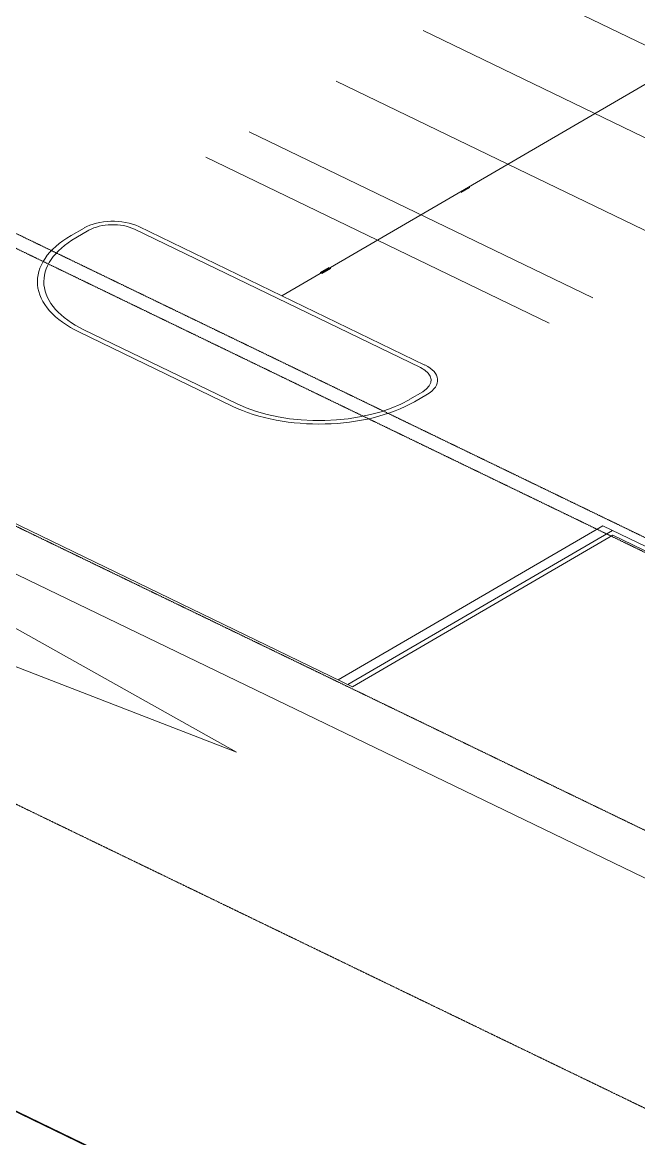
# Model space of a CAD drawing. Header units: inches. Extents: x 27328 to 52026, y -4075 to 4147.
# Drawn here: x 41696 to 42269, y -2670 to -1632 of the extents above; entities that cross this region are included whole.
import ezdxf

# ---------------------------------------------------------------- set-up
doc = ezdxf.new("R2010")
doc.units = ezdxf.units.IN
doc.header["$MEASUREMENT"] = 0
doc.linetypes.add('Center 1_4_', pattern=[0.53125, 0.25, -0.09375, 0.09375, -0.09375])
doc.linetypes.add('Hidden', pattern=[0.28125, 0.1875, -0.09375])
for name, color, linetype, lineweight in [('A-DETL', 90, 'Continuous', 9), ('A-PROP-SBCK', 71, 'Hidden', 15), ('BMP', 80, 'Continuous', 9), ('C-TOPO', 7, 'Continuous', 9), ('Conc', 7, 'Continuous', 9), ('EOP-PR', 4, 'Continuous', 9), ('G-ANNO-SYMB', 111, 'Continuous', 9), ('PAINT', 190, 'Continuous', 9), ('PROP', 3, 'Center 1_4_', 9)]:
    doc.layers.add(name, color=color, linetype=linetype, lineweight=lineweight)

msp = doc.modelspace()

# ---------------------------------------------------------------- linework, layer by layer
at = {"layer": 'A-DETL'}
for p, q in [((42112.5, -1785.9), (42104.4, -1790.6)), ((41973.3, -1865), (41981.3, -1860.3)), ((41974.7, -1865.7), (41982.8, -1861)), ((41983.2, -1861.2), (41975.1, -1865.9))]:
    msp.add_line(p, q, dxfattribs=at)
at = {"layer": 'A-PROP-SBCK'}
for p, q in [((44836.8, -3364), (40149.3, -1097.1)), ((42355.3, -2150.1), (40165.8, -1091.2)), ((44594.3, -3505.2), (39890.9, -1230.6))]:
    msp.add_line(p, q, dxfattribs=at)
at = {"layer": 'BMP'}
for p, q in [((41895.3, -2311.1), (40838, -1716.9)), ((40631.9, -1821.1), (41895.3, -2311.1))]:
    msp.add_line(p, q, dxfattribs=at)
at = {"layer": 'C-TOPO'}
msp.add_line((42365.7, -2972), (40864.2, -2245.9), dxfattribs=at)
at = {"layer": 'C-TOPO', "lineweight": 25}
msp.add_line((40865.4, -2245.8), (42365.7, -2971.4), dxfattribs=at)
at = {"layer": 'Conc'}
for p, q in [((41990.1, -2243.7), (42236, -2100.5)), ((42298.1, -2130.5), (42236, -2100.5)), ((42353.6, -2161.7), (42245.2, -2109.3))]:
    msp.add_line(p, q, dxfattribs=at)
at = {"layer": 'EOP-PR'}
for p, q in [((42003.4, -2250.1), (40943.5, -1737.5)), ((41753.7, -1823.5), (41741.6, -1830.5)), ((41758.2, -1825.6), (41746, -1832.7)), ((42066.6, -1953.3), (41800.5, -1824.6)), ((42070.7, -1950.9), (41804.6, -1822.2)), ((41891.4, -1989.1), (41749.5, -1920.5)), ((41895.4, -1986.8), (41753.5, -1918.2)), ((42068.6, -1975.8), (42056.5, -1982.8)), ((42073, -1977.9), (42060.9, -1985)), ((42244.9, -2104.8), (41999, -2248)), ((42245.2, -2109.3), (42003.4, -2250.1))]:
    msp.add_line(p, q, dxfattribs=at)
for centre, major_axis, start_param, end_param in [((41780.3, -1836.3), (36, 0), 0.831821, 2.402617), ((41780.3, -1836.3), (30, 0), 0.831821, 2.402617), ((41830.3, -1873.4), (120, 0), 2.402617, 3.973414), ((41830.3, -1873.4), (114, 0), 2.402617, 3.973414), ((42046.4, -1965), (36, 0), 5.54421, 7.115006), ((42046.4, -1965), (30, 0), 5.54421, 7.115006), ((41972.2, -1942.1), (114, 0), 3.973414, 5.54421), ((41972.2, -1942.1), (120, 0), 3.973414, 5.54421)]:
    msp.add_ellipse(centre, major_axis=major_axis, ratio=0.53073, start_param=start_param, end_param=end_param, dxfattribs=at)
at = {"layer": 'G-ANNO-SYMB'}
msp.add_line((44496.9, -3502.7), (39042.1, -864.7), dxfattribs=at)
at = {"layer": 'PAINT'}
for p, q in [((41937.6, -1886.6), (43441, -1011)), ((42149.8, -1592.8), (42469.1, -1747.2)), ((42068.9, -1639.9), (42388.3, -1794.3)), ((41988.1, -1687), (42147.8, -1764.2)), ((41907.3, -1734), (42226.6, -1888.5)), ((41866.9, -1757.6), (42186.2, -1912)), ((42147.8, -1764.2), (42307.4, -1841.4))]:
    msp.add_line(p, q, dxfattribs=at)
at = {"layer": 'PROP'}
msp.add_line((44529.2, -3732.2), (39543.7, -1321.2), dxfattribs=at)

doc.saveas('drawing.dxf')
